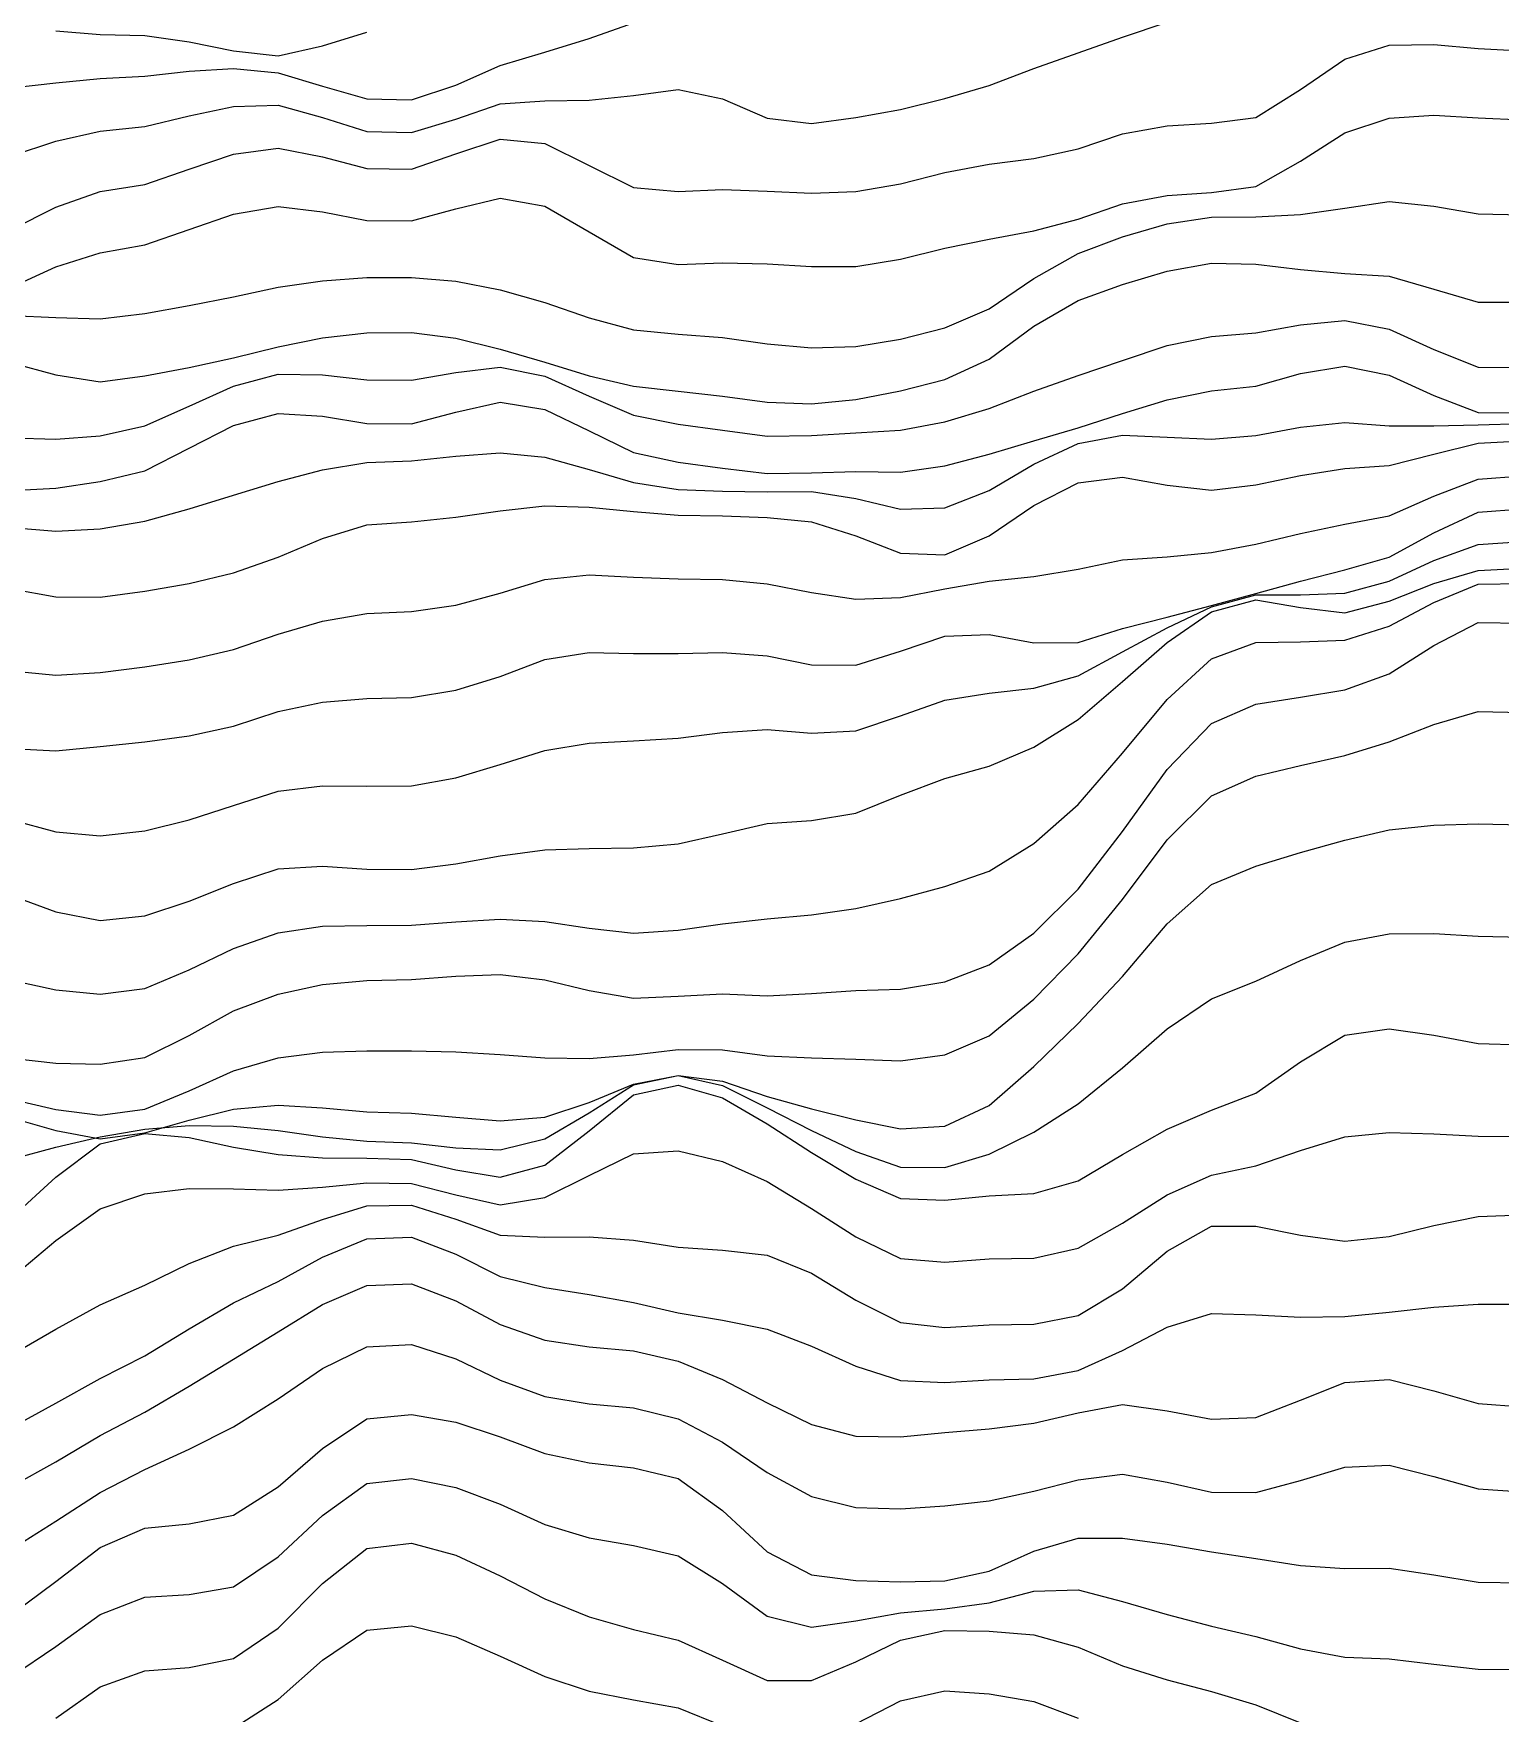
# Model space of a CAD drawing. Header units: metres. Extents: x 0 to 1200, y 54 to 769.
# Drawn here: x 467.6 to 600, y 379.5 to 531.2 of the extents above; entities that cross this region are included whole.
import ezdxf

# ---------------------------------------------------------------- set-up
doc = ezdxf.new("R2010")
doc.units = ezdxf.units.M

msp = doc.modelspace()

# ---------------------------------------------------------------- linework, layer by layer
for p, q in [((469.56482, 531.4146), (473.5782, 531.069)), ((473.5782, 531.069), (477.59155, 530.9712)), ((477.59155, 530.9712), (481.60492, 530.4086)), ((493.64502, 530.0486), (497.6584, 531.27295)), ((517.7252, 530.7165), (521.7386, 532.13184)), ((561.87225, 529.4159), (565.8856, 530.83154)), ((565.8856, 530.83154), (569.899, 532.18665)), ((481.60492, 530.4086), (485.6183, 529.5986)), ((485.6183, 529.5986), (489.63165, 529.14087)), ((489.63165, 529.14087), (493.64502, 530.0486)), ((509.6985, 528.2874), (513.71185, 529.46295)), ((513.71185, 529.46295), (517.7252, 530.7165)), ((557.8589, 528.0143), (561.87225, 529.4159)), ((585.95245, 528.8425), (589.9658, 530.10284)), ((589.9658, 530.10284), (593.9792, 530.18365)), ((593.9792, 530.18365), (597.99255, 529.8106)), ((597.99255, 529.8106), (602.0059, 529.60535)), ((477.59155, 527.31934), (481.60492, 527.76416)), ((481.60492, 527.76416), (485.6183, 527.99756)), ((485.6183, 527.99756), (489.63165, 527.62)), ((505.68512, 526.4883), (509.6985, 528.2874)), ((553.8455, 526.4777), (557.8589, 528.0143)), ((581.9391, 526.10583), (585.95245, 528.8425)), ((465.55145, 526.24725), (469.56482, 526.7061)), ((469.56482, 526.7061), (473.5782, 527.09814)), ((473.5782, 527.09814), (477.59155, 527.31934)), ((489.63165, 527.62), (493.64502, 526.40173)), ((493.64502, 526.40173), (497.6584, 525.25244)), ((501.67175, 525.1726), (505.68512, 526.4883)), ((549.83215, 525.28235), (553.8455, 526.4777)), ((497.6584, 525.25244), (501.67175, 525.1726)), ((505.68512, 523.43054), (509.6985, 524.80774)), ((509.6985, 524.80774), (513.71185, 525.07983)), ((513.71185, 525.07983), (517.7252, 525.157)), ((517.7252, 525.157), (521.7386, 525.5633)), ((521.7386, 525.5633), (525.75195, 526.09814)), ((525.75195, 526.09814), (529.7653, 525.2699)), ((529.7653, 525.2699), (533.7787, 523.5042)), ((545.8188, 524.2987), (549.83215, 525.28235)), ((577.9257, 523.5891), (581.9391, 526.10583)), ((477.59155, 522.7814), (481.60492, 523.7193)), ((481.60492, 523.7193), (485.6183, 524.57275)), ((485.6183, 524.57275), (489.63165, 524.6889)), ((489.63165, 524.6889), (493.64502, 523.5751)), ((493.64502, 523.5751), (497.6584, 522.3302)), ((501.67175, 522.21674), (505.68512, 523.43054)), ((533.7787, 523.5042), (537.79205, 523.03827)), ((537.79205, 523.03827), (541.8054, 523.5785)), ((541.8054, 523.5785), (545.8188, 524.2987)), ((573.91235, 523.0652), (577.9257, 523.5891)), ((585.95245, 522.2009), (589.9658, 523.52386)), ((589.9658, 523.52386), (593.9792, 523.78064)), ((593.9792, 523.78064), (597.99255, 523.5569)), ((597.99255, 523.5569), (602.0059, 523.36273)), ((469.56482, 521.4366), (473.5782, 522.3525)), ((473.5782, 522.3525), (477.59155, 522.7814)), ((497.6584, 522.3302), (501.67175, 522.21674)), ((561.87225, 520.7597), (565.8856, 522.09)), ((565.8856, 522.09), (569.899, 522.82776)), ((569.899, 522.82776), (573.91235, 523.0652)), ((581.9391, 519.6442), (585.95245, 522.2009)), ((465.55145, 520.1291), (469.56482, 521.4366)), ((481.60492, 518.9007), (485.6183, 520.2677)), ((485.6183, 520.2677), (489.63165, 520.80164)), ((489.63165, 520.80164), (493.64502, 520.0276)), ((501.67175, 518.9286), (505.68512, 520.2987)), ((505.68512, 520.2987), (509.6985, 521.6367)), ((509.6985, 521.6367), (513.71185, 521.2312)), ((513.71185, 521.2312), (517.7252, 519.2388)), ((557.8589, 519.8727), (561.87225, 520.7597)), ((477.59155, 517.5246), (481.60492, 518.9007)), ((493.64502, 520.0276), (497.6584, 518.9865)), ((497.6584, 518.9865), (501.67175, 518.9286)), ((517.7252, 519.2388), (521.7386, 517.2625)), ((549.83215, 518.6249), (553.8455, 519.3535)), ((553.8455, 519.3535), (557.8589, 519.8727)), ((577.9257, 517.3484), (581.9391, 519.6442)), ((473.5782, 516.88586), (477.59155, 517.5246)), ((521.7386, 517.2625), (525.75195, 516.8958)), ((541.8054, 516.9111), (545.8188, 517.6)), ((545.8188, 517.6), (549.83215, 518.6249)), ((573.91235, 516.8189), (577.9257, 517.3484)), ((469.56482, 515.4924), (473.5782, 516.88586)), ((505.68512, 515.34296), (509.6985, 516.2825)), ((509.6985, 516.2825), (513.71185, 515.58026)), ((525.75195, 516.8958), (529.7653, 517.0874)), ((529.7653, 517.0874), (533.7787, 516.9276)), ((533.7787, 516.9276), (537.79205, 516.7488)), ((537.79205, 516.7488), (541.8054, 516.9111)), ((561.87225, 514.40735), (565.8856, 515.78894)), ((565.8856, 515.78894), (569.899, 516.54016)), ((569.899, 516.54016), (573.91235, 516.8189)), ((585.95245, 515.3864), (589.9658, 515.9848)), ((589.9658, 515.9848), (593.9792, 515.5655)), ((465.55145, 513.47406), (469.56482, 515.4924)), ((481.60492, 513.4623), (485.6183, 514.8566)), ((485.6183, 514.8566), (489.63165, 515.54193)), ((489.63165, 515.54193), (493.64502, 515.0669)), ((493.64502, 515.0669), (497.6584, 514.28796)), ((497.6584, 514.28796), (501.67175, 514.24963)), ((501.67175, 514.24963), (505.68512, 515.34296)), ((513.71185, 515.58026), (517.7252, 513.265)), ((557.8589, 513.3481), (561.87225, 514.40735)), ((569.899, 513.965), (573.91235, 514.5886)), ((573.91235, 514.5886), (577.9257, 514.62195)), ((577.9257, 514.62195), (581.9391, 514.82184)), ((581.9391, 514.82184), (585.95245, 515.3864)), ((593.9792, 515.5655), (597.99255, 514.8684)), ((597.99255, 514.8684), (602.0059, 514.8058)), ((477.59155, 512.07605), (481.60492, 513.4623)), ((517.7252, 513.265), (521.7386, 510.9399)), ((549.83215, 511.7889), (553.8455, 512.60846)), ((553.8455, 512.60846), (557.8589, 513.3481)), ((561.87225, 511.30252), (565.8856, 512.8056)), ((565.8856, 512.8056), (569.899, 513.965)), ((469.56482, 510.08618), (473.5782, 511.36365)), ((473.5782, 511.36365), (477.59155, 512.07605)), ((545.8188, 510.77686), (549.83215, 511.7889)), ((557.8589, 509.04266), (561.87225, 511.30252)), ((465.55145, 508.26044), (469.56482, 510.08618)), ((521.7386, 510.9399), (525.75195, 510.2964)), ((525.75195, 510.2964), (529.7653, 510.4465)), ((529.7653, 510.4465), (533.7787, 510.36847)), ((533.7787, 510.36847), (537.79205, 510.11343)), ((537.79205, 510.11343), (541.8054, 510.1411)), ((541.8054, 510.1411), (545.8188, 510.77686)), ((565.8856, 508.4927), (569.899, 509.7072)), ((569.899, 509.7072), (573.91235, 510.42722)), ((573.91235, 510.42722), (577.9257, 510.34634)), ((577.9257, 510.34634), (581.9391, 509.86807)), ((581.9391, 509.86807), (585.95245, 509.50803)), ((485.6183, 507.39487), (489.63165, 508.26154)), ((489.63165, 508.26154), (493.64502, 508.84235)), ((493.64502, 508.84235), (497.6584, 509.12073)), ((497.6584, 509.12073), (501.67175, 509.12888)), ((501.67175, 509.12888), (505.68512, 508.7965)), ((505.68512, 508.7965), (509.6985, 508.02646)), ((509.6985, 508.02646), (513.71185, 506.8833)), ((553.8455, 506.30273), (557.8589, 509.04266)), ((561.87225, 507.06927), (565.8856, 508.4927)), ((585.95245, 509.50803), (589.9658, 509.26193)), ((589.9658, 509.26193), (593.9792, 508.0746)), ((593.9792, 508.0746), (597.99255, 506.9081)), ((477.59155, 505.8994), (481.60492, 506.60144)), ((481.60492, 506.60144), (485.6183, 507.39487)), ((513.71185, 506.8833), (517.7252, 505.49768)), ((557.8589, 504.7336), (561.87225, 507.06927)), ((597.99255, 506.9081), (602.0059, 506.8969)), ((465.55145, 505.71115), (469.56482, 505.5325)), ((469.56482, 505.5325), (473.5782, 505.3889)), ((473.5782, 505.3889), (477.59155, 505.8994)), ((517.7252, 505.49768), (521.7386, 504.41058)), ((549.83215, 504.59583), (553.8455, 506.30273)), ((581.9391, 504.86456), (585.95245, 505.24026)), ((585.95245, 505.24026), (589.9658, 504.47537)), ((489.63165, 502.879), (493.64502, 503.67886)), ((493.64502, 503.67886), (497.6584, 504.13782)), ((497.6584, 504.13782), (501.67175, 504.1595)), ((501.67175, 504.1595), (505.68512, 503.6499)), ((505.68512, 503.6499), (509.6985, 502.673)), ((521.7386, 504.41058), (525.75195, 504.01913)), ((525.75195, 504.01913), (529.7653, 503.7121)), ((529.7653, 503.7121), (533.7787, 503.139)), ((541.8054, 502.9128), (545.8188, 503.58313)), ((545.8188, 503.58313), (549.83215, 504.59583)), ((553.8455, 501.75363), (557.8589, 504.7336)), ((569.899, 502.98215), (573.91235, 503.8237)), ((573.91235, 503.8237), (577.9257, 504.13568)), ((577.9257, 504.13568), (581.9391, 504.86456)), ((589.9658, 504.47537), (593.9792, 502.63635)), ((485.6183, 501.8726), (489.63165, 502.879)), ((509.6985, 502.673), (513.71185, 501.4896)), ((533.7787, 503.139), (537.79205, 502.78006)), ((537.79205, 502.78006), (541.8054, 502.9128)), ((565.8856, 501.65134), (569.899, 502.98215)), ((593.9792, 502.63635), (597.99255, 501.05133)), ((465.55145, 501.42203), (469.56482, 500.344)), ((477.59155, 500.26144), (481.60492, 501.011)), ((481.60492, 501.011), (485.6183, 501.8726)), ((501.67175, 499.85745), (505.68512, 500.56335)), ((505.68512, 500.56335), (509.6985, 501.03757)), ((509.6985, 501.03757), (513.71185, 500.22235)), ((513.71185, 501.4896), (517.7252, 500.2606)), ((549.83215, 499.9328), (553.8455, 501.75363)), ((561.87225, 500.2912), (565.8856, 501.65134)), ((577.9257, 499.3307), (581.9391, 500.4741)), ((581.9391, 500.4741), (585.95245, 501.14285)), ((585.95245, 501.14285), (589.9658, 500.3234)), ((597.99255, 501.05133), (602.0059, 501.0074)), ((469.56482, 500.344), (473.5782, 499.7223)), ((473.5782, 499.7223), (477.59155, 500.26144)), ((481.60492, 497.5216), (485.6183, 499.3389)), ((485.6183, 499.3389), (489.63165, 500.39847)), ((489.63165, 500.39847), (493.64502, 500.34595)), ((493.64502, 500.34595), (497.6584, 499.88266)), ((497.6584, 499.88266), (501.67175, 499.85745)), ((513.71185, 500.22235), (517.7252, 498.43134)), ((517.7252, 500.2606), (521.7386, 499.3343)), ((521.7386, 499.3343), (525.75195, 498.86728)), ((545.8188, 498.89508), (549.83215, 499.9328)), ((557.8589, 498.88126), (561.87225, 500.2912)), ((573.91235, 498.8922), (577.9257, 499.3307)), ((589.9658, 500.3234), (593.9792, 498.4956)), ((477.59155, 495.73514), (481.60492, 497.5216)), ((505.68512, 496.98065), (509.6985, 497.88303)), ((509.6985, 497.88303), (513.71185, 497.20715)), ((517.7252, 498.43134), (521.7386, 496.70248)), ((525.75195, 498.86728), (529.7653, 498.42783)), ((529.7653, 498.42783), (533.7787, 497.86758)), ((533.7787, 497.86758), (537.79205, 497.73477)), ((537.79205, 497.73477), (541.8054, 498.11212)), ((541.8054, 498.11212), (545.8188, 498.89508)), ((553.8455, 497.30243), (557.8589, 498.88126)), ((565.8856, 496.86545), (569.899, 498.10477)), ((569.899, 498.10477), (573.91235, 498.8922)), ((593.9792, 498.4956), (597.99255, 496.95956)), ((485.6183, 495.7754), (489.63165, 496.8509)), ((489.63165, 496.8509), (493.64502, 496.61453)), ((493.64502, 496.61453), (497.6584, 495.95215)), ((497.6584, 495.95215), (501.67175, 495.92627)), ((501.67175, 495.92627), (505.68512, 496.98065)), ((513.71185, 497.20715), (517.7252, 495.28708)), ((521.7386, 496.70248), (525.75195, 495.88867)), ((525.75195, 495.88867), (529.7653, 495.36774)), ((545.8188, 495.36688), (549.83215, 496.09576)), ((549.83215, 496.09576), (553.8455, 497.30243)), ((561.87225, 495.56677), (565.8856, 496.86545)), ((581.9391, 495.61926), (585.95245, 496.0394)), ((585.95245, 496.0394), (589.9658, 495.75632)), ((597.99255, 496.95956), (602.0059, 496.9183)), ((597.99255, 495.83035), (602.0059, 495.96973)), ((465.55145, 494.67477), (469.56482, 494.5421)), ((469.56482, 494.5421), (473.5782, 494.85046)), ((473.5782, 494.85046), (477.59155, 495.73514)), ((481.60492, 493.72583), (485.6183, 495.7754)), ((517.7252, 495.28708), (521.7386, 493.3493)), ((529.7653, 495.36774), (533.7787, 494.82535)), ((533.7787, 494.82535), (537.79205, 494.87912)), ((537.79205, 494.87912), (541.8054, 495.12082)), ((541.8054, 495.12082), (545.8188, 495.36688)), ((553.8455, 493.1807), (557.8589, 494.39688)), ((557.8589, 494.39688), (561.87225, 495.56677)), ((561.87225, 494.14917), (565.8856, 494.9126)), ((565.8856, 494.9126), (569.899, 494.7133)), ((569.899, 494.7133), (573.91235, 494.52863)), ((573.91235, 494.52863), (577.9257, 494.8685)), ((577.9257, 494.8685), (581.9391, 495.61926)), ((589.9658, 495.75632), (593.9792, 495.7312)), ((593.9792, 495.7312), (597.99255, 495.83035)), ((597.99255, 494.1735), (602.0059, 494.3952)), ((477.59155, 491.69003), (481.60492, 493.72583)), ((501.67175, 492.5987), (505.68512, 493.00067)), ((505.68512, 493.00067), (509.6985, 493.30072)), ((509.6985, 493.30072), (513.71185, 492.92456)), ((513.71185, 492.92456), (517.7252, 491.8085)), ((521.7386, 493.3493), (525.75195, 492.45068)), ((549.83215, 492.13495), (553.8455, 493.1807)), ((557.8589, 492.28122), (561.87225, 494.14917)), ((589.9658, 492.15738), (593.9792, 493.1973)), ((593.9792, 493.1973), (597.99255, 494.1735)), ((473.5782, 490.72455), (477.59155, 491.69003)), ((489.63165, 490.71664), (493.64502, 491.77844)), ((493.64502, 491.77844), (497.6584, 492.44055)), ((497.6584, 492.44055), (501.67175, 492.5987)), ((517.7252, 491.8085), (521.7386, 490.6145)), ((525.75195, 492.45068), (529.7653, 491.93738)), ((529.7653, 491.93738), (533.7787, 491.4283)), ((533.7787, 491.4283), (537.79205, 491.51617)), ((537.79205, 491.51617), (541.8054, 491.6165)), ((541.8054, 491.6165), (545.8188, 491.56647)), ((545.8188, 491.56647), (549.83215, 492.13495)), ((553.8455, 489.89542), (557.8589, 492.28122)), ((581.9391, 491.2566), (585.95245, 491.88187)), ((585.95245, 491.88187), (589.9658, 492.15738)), ((465.55145, 489.901), (469.56482, 490.10703)), ((469.56482, 490.10703), (473.5782, 490.72455)), ((485.6183, 489.47766), (489.63165, 490.71664)), ((521.7386, 490.6145), (525.75195, 489.992)), ((525.75195, 489.992), (529.7653, 489.84424)), ((529.7653, 489.84424), (533.7787, 489.7727)), ((549.83215, 488.33224), (553.8455, 489.89542)), ((557.8589, 488.5384), (561.87225, 490.59097)), ((561.87225, 490.59097), (565.8856, 491.1244)), ((565.8856, 491.1244), (569.899, 490.38913)), ((569.899, 490.38913), (573.91235, 489.9301)), ((573.91235, 489.9301), (577.9257, 490.42093)), ((577.9257, 490.42093), (581.9391, 491.2566)), ((593.9792, 489.4084), (597.99255, 490.94434)), ((597.99255, 490.94434), (602.0059, 491.22827)), ((481.60492, 488.2394), (485.6183, 489.47766)), ((509.6985, 488.08228), (513.71185, 488.52908)), ((513.71185, 488.52908), (517.7252, 488.4114)), ((517.7252, 488.4114), (521.7386, 487.9996)), ((533.7787, 489.7727), (537.79205, 489.8054)), ((537.79205, 489.8054), (541.8054, 489.1992)), ((541.8054, 489.1992), (545.8188, 488.2182)), ((545.8188, 488.2182), (549.83215, 488.33224)), ((553.8455, 485.8155), (557.8589, 488.5384)), ((589.9658, 487.63266), (593.9792, 489.4084)), ((473.5782, 486.45065), (477.59155, 487.1446)), ((477.59155, 487.1446), (481.60492, 488.2394)), ((493.64502, 485.55994), (497.6584, 486.81757)), ((497.6584, 486.81757), (501.67175, 487.08655)), ((501.67175, 487.08655), (505.68512, 487.49158)), ((505.68512, 487.49158), (509.6985, 488.08228)), ((521.7386, 487.9996), (525.75195, 487.68475)), ((525.75195, 487.68475), (529.7653, 487.62772)), ((529.7653, 487.62772), (533.7787, 487.4704)), ((533.7787, 487.4704), (537.79205, 487.0775)), ((537.79205, 487.0775), (541.8054, 485.8219)), ((581.9391, 486.0127), (585.95245, 486.8548)), ((585.95245, 486.8548), (589.9658, 487.63266)), ((593.9792, 486.08884), (597.99255, 487.9423)), ((597.99255, 487.9423), (602.0059, 488.25992)), ((465.55145, 486.56406), (469.56482, 486.23297)), ((469.56482, 486.23297), (473.5782, 486.45065)), ((489.63165, 483.87827), (493.64502, 485.55994)), ((541.8054, 485.8219), (545.8188, 484.24637)), ((549.83215, 484.10254), (553.8455, 485.8155)), ((577.9257, 485.0664), (581.9391, 486.0127)), ((589.9658, 483.87695), (593.9792, 486.08884)), ((597.99255, 485.0401), (602.0059, 485.3098)), ((485.6183, 482.47702), (489.63165, 483.87827)), ((545.8188, 484.24637), (549.83215, 484.10254)), ((565.8856, 483.66074), (569.899, 483.9151)), ((569.899, 483.9151), (573.91235, 484.29602)), ((573.91235, 484.29602), (577.9257, 485.0664)), ((585.95245, 482.75797), (589.9658, 483.87695)), ((593.9792, 483.5863), (597.99255, 485.0401)), ((481.60492, 481.52313), (485.6183, 482.47702)), ((513.71185, 481.8683), (517.7252, 482.28217)), ((517.7252, 482.28217), (521.7386, 482.0921)), ((557.8589, 482.14645), (561.87225, 482.79507)), ((561.87225, 482.79507), (565.8856, 483.66074)), ((581.9391, 481.72488), (585.95245, 482.75797)), ((589.9658, 481.73398), (593.9792, 483.5863)), ((593.9792, 481.5071), (597.99255, 482.67474)), ((597.99255, 482.67474), (602.0059, 482.88205)), ((465.55145, 481.0326), (469.56482, 480.31384)), ((473.5782, 480.2676), (477.59155, 480.813)), ((477.59155, 480.813), (481.60492, 481.52313)), ((509.6985, 480.64285), (513.71185, 481.8683)), ((521.7386, 482.0921), (525.75195, 481.92758)), ((525.75195, 481.92758), (529.7653, 481.87473)), ((529.7653, 481.87473), (533.7787, 481.49194)), ((533.7787, 481.49194), (537.79205, 480.6978)), ((545.8188, 480.245), (549.83215, 481.03995)), ((549.83215, 481.03995), (553.8455, 481.73022)), ((553.8455, 481.73022), (557.8589, 482.14645)), ((577.9257, 480.62054), (581.9391, 481.72488)), ((585.95245, 480.63968), (589.9658, 481.73398)), ((589.9658, 479.9189), (593.9792, 481.5071)), ((593.9792, 479.7896), (597.99255, 481.4474)), ((597.99255, 481.4474), (602.0059, 481.49625)), ((469.56482, 480.31384), (473.5782, 480.2676)), ((501.67175, 478.96838), (505.68512, 479.5656)), ((505.68512, 479.5656), (509.6985, 480.64285)), ((537.79205, 480.6978), (541.8054, 480.10355)), ((541.8054, 480.10355), (545.8188, 480.245)), ((569.899, 478.47073), (573.91235, 479.52927)), ((569.899, 477.50854), (573.91235, 479.412)), ((573.91235, 479.52927), (577.9257, 480.62054)), ((573.91235, 479.412), (577.9257, 480.474)), ((573.91235, 478.94977), (577.9257, 480.04443)), ((577.9257, 480.474), (581.9391, 480.4977)), ((577.9257, 480.04443), (581.9391, 479.3344)), ((581.9391, 480.4977), (585.95245, 480.63968)), ((581.9391, 479.3344), (585.95245, 478.85547)), ((585.95245, 478.85547), (589.9658, 479.9189)), ((589.9658, 477.66687), (593.9792, 479.7896)), ((489.63165, 476.93347), (493.64502, 478.10828)), ((493.64502, 478.10828), (497.6584, 478.79663)), ((497.6584, 478.79663), (501.67175, 478.96838)), ((565.8856, 477.44452), (569.899, 478.47073)), ((569.899, 476.17166), (573.91235, 478.94977)), ((593.9792, 475.91312), (597.99255, 477.991)), ((597.99255, 477.991), (602.0059, 477.92004)), ((485.6183, 475.54565), (489.63165, 476.93347)), ((545.8188, 475.3876), (549.83215, 476.75912)), ((549.83215, 476.75912), (553.8455, 476.91806)), ((553.8455, 476.91806), (557.8589, 476.1654)), ((557.8589, 476.1654), (561.87225, 476.19666)), ((561.87225, 476.19666), (565.8856, 477.44452)), ((565.8856, 475.33957), (569.899, 477.50854)), ((565.8856, 472.6747), (569.899, 476.17166)), ((573.91235, 474.6957), (577.9257, 476.1819)), ((577.9257, 476.1819), (581.9391, 476.2361)), ((581.9391, 476.2361), (585.95245, 476.38214)), ((585.95245, 476.38214), (589.9658, 477.66687)), ((481.60492, 474.61337), (485.6183, 475.54565)), ((513.71185, 474.65134), (517.7252, 475.2708)), ((517.7252, 475.2708), (521.7386, 475.18713)), ((521.7386, 475.18713), (525.75195, 475.1769)), ((525.75195, 475.1769), (529.7653, 475.27676)), ((529.7653, 475.27676), (533.7787, 474.97464)), ((533.7787, 474.97464), (537.79205, 474.17914)), ((541.8054, 474.14832), (545.8188, 475.3876)), ((561.87225, 473.18622), (565.8856, 475.33957)), ((569.899, 471.04904), (573.91235, 474.6957)), ((589.9658, 473.34262), (593.9792, 475.91312)), ((465.55145, 473.63104), (469.56482, 473.2371)), ((469.56482, 473.2371), (473.5782, 473.4831)), ((473.5782, 473.4831), (477.59155, 473.98718)), ((477.59155, 473.98718), (481.60492, 474.61337)), ((509.6985, 473.1188), (513.71185, 474.65134)), ((537.79205, 474.17914), (541.8054, 474.14832)), ((557.8589, 472.04916), (561.87225, 473.18622)), ((585.95245, 471.89972), (589.9658, 473.34262)), ((501.67175, 471.23227), (505.68512, 471.87872)), ((505.68512, 471.87872), (509.6985, 473.1188)), ((553.8455, 471.60654), (557.8589, 472.04916)), ((561.87225, 469.24155), (565.8856, 472.6747)), ((581.9391, 471.26028), (585.95245, 471.89972)), ((489.63165, 469.9613), (493.64502, 470.79486)), ((493.64502, 470.79486), (497.6584, 471.12717)), ((497.6584, 471.12717), (501.67175, 471.23227)), ((545.8188, 469.57324), (549.83215, 470.96997)), ((549.83215, 470.96997), (553.8455, 471.60654)), ((565.8856, 466.2031), (569.899, 471.04904)), ((573.91235, 468.87976), (577.9257, 470.60794)), ((577.9257, 470.60794), (581.9391, 471.26028)), ((481.60492, 467.76917), (485.6183, 468.64084)), ((485.6183, 468.64084), (489.63165, 469.9613)), ((541.8054, 468.2232), (545.8188, 469.57324)), ((557.8589, 466.73016), (561.87225, 469.24155)), ((569.899, 464.72852), (573.91235, 468.87976)), ((589.9658, 467.2055), (593.9792, 468.7916)), ((593.9792, 468.7916), (597.99255, 469.94577)), ((597.99255, 469.94577), (602.0059, 469.8527)), ((473.5782, 466.78464), (477.59155, 467.22937)), ((477.59155, 467.22937), (481.60492, 467.76917)), ((513.71185, 466.44965), (517.7252, 467.094)), ((517.7252, 467.094), (521.7386, 467.29956)), ((521.7386, 467.29956), (525.75195, 467.5352)), ((525.75195, 467.5352), (529.7653, 468.05258)), ((529.7653, 468.05258), (533.7787, 468.33636)), ((533.7787, 468.33636), (537.79205, 468.00467)), ((537.79205, 468.00467), (541.8054, 468.2232)), ((585.95245, 465.9726), (589.9658, 467.2055)), ((465.55145, 466.63016), (469.56482, 466.4064)), ((469.56482, 466.4064), (473.5782, 466.78464)), ((509.6985, 465.16544), (513.71185, 466.44965)), ((553.8455, 465.02106), (557.8589, 466.73016)), ((561.87225, 461.57227), (565.8856, 466.2031)), ((581.9391, 465.06992), (585.95245, 465.9726)), ((505.68512, 463.95343), (509.6985, 465.16544)), ((549.83215, 463.90555), (553.8455, 465.02106)), ((565.8856, 459.11752), (569.899, 464.72852)), ((573.91235, 462.34726), (577.9257, 464.10367)), ((577.9257, 464.10367), (581.9391, 465.06992)), ((485.6183, 461.45886), (489.63165, 462.7617)), ((489.63165, 462.7617), (493.64502, 463.23618)), ((493.64502, 463.23618), (497.6584, 463.20157)), ((497.6584, 463.20157), (501.67175, 463.2435)), ((501.67175, 463.2435), (505.68512, 463.95343)), ((545.8188, 462.41464), (549.83215, 463.90555)), ((481.60492, 460.1708), (485.6183, 461.45886)), ((541.8054, 460.78772), (545.8188, 462.41464)), ((557.8589, 458.04535), (561.87225, 461.57227)), ((569.899, 458.3593), (573.91235, 462.34726)), ((465.55145, 460.18118), (469.56482, 459.10483)), ((477.59155, 459.17953), (481.60492, 460.1708)), ((529.7653, 458.91968), (533.7787, 459.83813)), ((533.7787, 459.83813), (537.79205, 460.1204)), ((537.79205, 460.1204), (541.8054, 460.78772)), ((589.9658, 459.26416), (593.9792, 459.70316)), ((593.9792, 459.70316), (597.99255, 459.79974)), ((597.99255, 459.79974), (602.0059, 459.71375)), ((469.56482, 459.10483), (473.5782, 458.74374)), ((473.5782, 458.74374), (477.59155, 459.17953)), ((521.7386, 457.66168), (525.75195, 457.9973)), ((525.75195, 457.9973), (529.7653, 458.91968)), ((553.8455, 455.54602), (557.8589, 458.04535)), ((561.87225, 453.9267), (565.8856, 459.11752)), ((565.8856, 452.9946), (569.899, 458.3593)), ((581.9391, 457.21994), (585.95245, 458.33105)), ((585.95245, 458.33105), (589.9658, 459.26416)), ((505.68512, 456.20212), (509.6985, 456.92184)), ((509.6985, 456.92184), (513.71185, 457.46008)), ((513.71185, 457.46008), (517.7252, 457.5963)), ((517.7252, 457.5963), (521.7386, 457.66168)), ((577.9257, 456.00455), (581.9391, 457.21994)), ((485.6183, 454.43887), (489.63165, 455.75256)), ((489.63165, 455.75256), (493.64502, 455.9993)), ((493.64502, 455.9993), (497.6584, 455.7237)), ((497.6584, 455.7237), (501.67175, 455.69897)), ((501.67175, 455.69897), (505.68512, 456.20212)), ((549.83215, 454.15408), (553.8455, 455.54602)), ((573.91235, 454.34442), (577.9257, 456.00455)), ((481.60492, 452.8401), (485.6183, 454.43887)), ((545.8188, 453.07782), (549.83215, 454.15408)), ((557.8589, 449.95667), (561.87225, 453.9267)), ((569.899, 450.77264), (573.91235, 454.34442)), ((465.55145, 453.34216), (469.56482, 451.8675)), ((477.59155, 451.5232), (481.60492, 452.8401)), ((537.79205, 451.6059), (541.8054, 452.15906)), ((541.8054, 452.15906), (545.8188, 453.07782)), ((561.87225, 448.07245), (565.8856, 452.9946)), ((469.56482, 451.8675), (473.5782, 451.08972)), ((473.5782, 451.08972), (477.59155, 451.5232)), ((489.63165, 449.98257), (493.64502, 450.56522)), ((493.64502, 450.56522), (497.6584, 450.63403)), ((497.6584, 450.63403), (501.67175, 450.65936)), ((501.67175, 450.65936), (505.68512, 450.96622)), ((505.68512, 450.96622), (509.6985, 451.2132)), ((509.6985, 451.2132), (513.71185, 451.01093)), ((513.71185, 451.01093), (517.7252, 450.3869)), ((525.75195, 450.20123), (529.7653, 450.7921)), ((529.7653, 450.7921), (533.7787, 451.2307)), ((533.7787, 451.2307), (537.79205, 451.6059)), ((565.8856, 446.02017), (569.899, 450.77264)), ((485.6183, 448.55353), (489.63165, 449.98257)), ((517.7252, 450.3869), (521.7386, 449.94522)), ((521.7386, 449.94522), (525.75195, 450.20123)), ((553.8455, 447.08066), (557.8589, 449.95667)), ((581.9391, 447.46692), (585.95245, 449.11783)), ((585.95245, 449.11783), (589.9658, 449.89035)), ((589.9658, 449.89035), (593.9792, 449.9088)), ((593.9792, 449.9088), (597.99255, 449.65854)), ((597.99255, 449.65854), (602.0059, 449.58377)), ((481.60492, 446.6222), (485.6183, 448.55353)), ((557.8589, 443.98178), (561.87225, 448.07245)), ((577.9257, 445.59747), (581.9391, 447.46692)), ((477.59155, 444.95422), (481.60492, 446.6222)), ((501.67175, 445.77075), (505.68512, 446.06937)), ((505.68512, 446.06937), (509.6985, 446.208)), ((509.6985, 446.208), (513.71185, 445.7224)), ((549.83215, 445.55176), (553.8455, 447.08066)), ((561.87225, 441.77948), (565.8856, 446.02017)), ((465.55145, 445.68933), (469.56482, 444.81934)), ((469.56482, 444.81934), (473.5782, 444.43454)), ((473.5782, 444.43454), (477.59155, 444.95422)), ((485.6183, 442.92603), (489.63165, 444.45026)), ((489.63165, 444.45026), (493.64502, 445.32016)), ((493.64502, 445.32016), (497.6584, 445.6859)), ((497.6584, 445.6859), (501.67175, 445.77075)), ((513.71185, 445.7224), (517.7252, 444.75922)), ((517.7252, 444.75922), (521.7386, 444.0716)), ((525.75195, 444.2707), (529.7653, 444.45557)), ((529.7653, 444.45557), (533.7787, 444.28275)), ((533.7787, 444.28275), (537.79205, 444.51242)), ((537.79205, 444.51242), (541.8054, 444.75522)), ((541.8054, 444.75522), (545.8188, 444.89847)), ((545.8188, 444.89847), (549.83215, 445.55176)), ((573.91235, 444.0175), (577.9257, 445.59747)), ((481.60492, 440.7035), (485.6183, 442.92603)), ((521.7386, 444.0716), (525.75195, 444.2707)), ((553.8455, 440.68674), (557.8589, 443.98178)), ((569.899, 441.31998), (573.91235, 444.0175)), ((557.8589, 437.89627), (561.87225, 441.77948)), ((565.8856, 437.77808), (569.899, 441.31998)), ((585.95245, 440.74063), (589.9658, 441.29346)), ((589.9658, 441.29346), (593.9792, 440.728)), ((477.59155, 438.72), (481.60492, 440.7035)), ((549.83215, 438.9607), (553.8455, 440.68674)), ((581.9391, 438.31464), (585.95245, 440.74063)), ((593.9792, 440.728), (597.99255, 439.99646)), ((597.99255, 439.99646), (602.0059, 439.87454)), ((465.55145, 438.66537), (469.56482, 438.2061)), ((473.5782, 438.1131), (477.59155, 438.72)), ((485.6183, 437.51733), (489.63165, 438.68658)), ((489.63165, 438.68658), (493.64502, 439.20572)), ((493.64502, 439.20572), (497.6584, 439.32996)), ((497.6584, 439.32996), (501.67175, 439.32526)), ((501.67175, 439.32526), (505.68512, 439.22372)), ((505.68512, 439.22372), (509.6985, 438.98685)), ((509.6985, 438.98685), (513.71185, 438.69275)), ((513.71185, 438.69275), (517.7252, 438.63696)), ((517.7252, 438.63696), (521.7386, 438.9551)), ((521.7386, 438.9551), (525.75195, 439.4361)), ((525.75195, 439.4361), (529.7653, 439.40732)), ((529.7653, 439.40732), (533.7787, 438.8637)), ((533.7787, 438.8637), (537.79205, 438.69504)), ((537.79205, 438.69504), (541.8054, 438.5764)), ((541.8054, 438.5764), (545.8188, 438.43118)), ((545.8188, 438.43118), (549.83215, 438.9607)), ((577.9257, 435.4931), (581.9391, 438.31464)), ((469.56482, 438.2061), (473.5782, 438.1131)), ((481.60492, 435.7234), (485.6183, 437.51733)), ((521.7386, 436.24335), (525.75195, 437.10614)), ((521.7386, 436.3067), (525.75195, 437.0829)), ((525.75195, 437.10614), (529.7653, 436.2027)), ((525.75195, 437.0829), (529.7653, 436.57584)), ((553.8455, 434.3791), (557.8589, 437.89627)), ((561.87225, 434.5314), (565.8856, 437.77808)), ((477.59155, 434.06436), (481.60492, 435.7234)), ((517.7252, 434.66052), (521.7386, 436.3067)), ((517.7252, 433.7301), (521.7386, 436.24335)), ((517.7252, 432.0995), (521.7386, 435.3449)), ((521.7386, 435.3449), (525.75195, 436.236)), ((525.75195, 436.236), (529.7653, 435.0716)), ((529.7653, 436.57584), (533.7787, 435.20837)), ((529.7653, 436.2027), (533.7787, 434.17715)), ((573.91235, 433.9624), (577.9257, 435.4931)), ((465.55145, 434.9656), (469.56482, 434.03064)), ((469.56482, 434.03064), (473.5782, 433.51923)), ((473.5782, 433.51923), (477.59155, 434.06436)), ((481.60492, 433.06073), (485.6183, 434.05103)), ((485.6183, 434.05103), (489.63165, 434.4207)), ((489.63165, 434.4207), (493.64502, 434.18683)), ((493.64502, 434.18683), (497.6584, 433.8211)), ((497.6584, 433.8211), (501.67175, 433.69778)), ((513.71185, 433.3429), (517.7252, 434.66052)), ((513.71185, 431.36578), (517.7252, 433.7301)), ((529.7653, 435.0716), (533.7787, 432.7287)), ((533.7787, 435.20837), (537.79205, 434.0972)), ((533.7787, 434.17715), (537.79205, 432.12732)), ((537.79205, 434.0972), (541.8054, 433.10764)), ((549.83215, 432.52847), (553.8455, 434.3791)), ((557.8589, 431.9905), (561.87225, 434.5314)), ((569.899, 432.24585), (573.91235, 433.9624)), ((465.55145, 433.26898), (469.56482, 432.1444)), ((473.5782, 431.5503), (477.59155, 432.24017)), ((477.59155, 431.92825), (481.60492, 433.06073)), ((477.59155, 432.24017), (481.60492, 432.5812)), ((481.60492, 432.5812), (485.6183, 432.50845)), ((485.6183, 432.50845), (489.63165, 432.11597)), ((501.67175, 433.69778), (505.68512, 433.33173)), ((505.68512, 433.33173), (509.6985, 433.01654)), ((509.6985, 433.01654), (513.71185, 433.3429)), ((533.7787, 432.7287), (537.79205, 430.1324)), ((541.8054, 433.10764), (545.8188, 432.28845)), ((545.8188, 432.28845), (549.83215, 432.52847)), ((565.8856, 429.9628), (569.899, 432.24585)), ((469.56482, 432.1444), (473.5782, 431.39227)), ((469.56482, 430.62836), (473.5782, 431.5503)), ((469.56482, 427.91876), (473.5782, 430.92096)), ((473.5782, 431.39227), (477.59155, 431.92825)), ((473.5782, 430.92096), (477.59155, 431.84927)), ((477.59155, 431.84927), (481.60492, 431.49084)), ((481.60492, 431.49084), (485.6183, 430.6119)), ((489.63165, 432.11597), (493.64502, 431.5601)), ((493.64502, 431.5601), (497.6584, 431.1543)), ((497.6584, 431.1543), (501.67175, 431.0214)), ((501.67175, 431.0214), (505.68512, 430.56824)), ((509.6985, 430.38544), (513.71185, 431.36578)), ((513.71185, 429.0111), (517.7252, 432.0995)), ((537.79205, 432.12732), (541.8054, 430.2432)), ((553.8455, 429.99997), (557.8589, 431.9905)), ((581.9391, 430.32916), (585.95245, 431.56006)), ((585.95245, 431.56006), (589.9658, 431.94327)), ((589.9658, 431.94327), (593.9792, 431.84058)), ((593.9792, 431.84058), (597.99255, 431.61084)), ((597.99255, 431.61084), (602.0059, 431.59796)), ((465.55145, 429.55685), (469.56482, 430.62836)), ((485.6183, 430.6119), (489.63165, 429.95627)), ((489.63165, 429.95627), (493.64502, 429.6581)), ((493.64502, 429.6581), (497.6584, 429.62476)), ((497.6584, 429.62476), (501.67175, 429.5147)), ((501.67175, 429.5147), (505.68512, 428.5856)), ((505.68512, 430.56824), (509.6985, 430.38544)), ((517.7252, 428.08087), (521.7386, 430.03137)), ((521.7386, 430.03137), (525.75195, 430.2898)), ((525.75195, 430.2898), (529.7653, 429.32025)), ((529.7653, 429.32025), (533.7787, 427.51102)), ((537.79205, 430.1324), (541.8054, 427.73035)), ((541.8054, 430.2432), (545.8188, 428.81744)), ((549.83215, 428.80127), (553.8455, 429.99997)), ((561.87225, 427.57587), (565.8856, 429.9628)), ((577.9257, 428.93634), (581.9391, 430.32916)), ((465.55145, 424.24393), (469.56482, 427.91876)), ((505.68512, 428.5856), (509.6985, 427.92188)), ((509.6985, 427.92188), (513.71185, 429.0111)), ((513.71185, 426.0739), (517.7252, 428.08087)), ((541.8054, 427.73035), (545.8188, 426.00418)), ((545.8188, 428.81744), (549.83215, 428.80127)), ((569.899, 426.32056), (573.91235, 428.08972)), ((573.91235, 428.08972), (577.9257, 428.93634)), ((473.5782, 425.06833), (477.59155, 426.3983)), ((477.59155, 426.3983), (481.60492, 426.88983)), ((481.60492, 426.88983), (485.6183, 426.86008)), ((485.6183, 426.86008), (489.63165, 426.7378)), ((489.63165, 426.7378), (493.64502, 427.00836)), ((493.64502, 427.00836), (497.6584, 427.40247)), ((497.6584, 427.40247), (501.67175, 427.3597)), ((501.67175, 427.3597), (505.68512, 426.31906)), ((505.68512, 426.31906), (509.6985, 425.40588)), ((533.7787, 427.51102), (537.79205, 425.09036)), ((549.83215, 425.84293), (553.8455, 426.24036)), ((553.8455, 426.24036), (557.8589, 426.43002)), ((557.8589, 426.43002), (561.87225, 427.57587)), ((565.8856, 423.7698), (569.899, 426.32056)), ((469.56482, 422.20218), (473.5782, 425.06833)), ((493.64502, 424.0837), (497.6584, 425.3153)), ((497.6584, 425.3153), (501.67175, 425.40085)), ((501.67175, 425.40085), (505.68512, 424.1211)), ((509.6985, 425.40588), (513.71185, 426.0739)), ((537.79205, 425.09036), (541.8054, 422.52307)), ((545.8188, 426.00418), (549.83215, 425.84293)), ((489.63165, 422.66794), (493.64502, 424.0837)), ((505.68512, 424.1211), (509.6985, 422.68124)), ((561.87225, 421.49713), (565.8856, 423.7698)), ((569.899, 421.23697), (573.91235, 423.49026)), ((573.91235, 423.49026), (577.9257, 423.48615)), ((577.9257, 423.48615), (581.9391, 422.68494)), ((589.9658, 422.56714), (593.9792, 423.54932)), ((593.9792, 423.54932), (597.99255, 424.35535)), ((597.99255, 424.35535), (602.0059, 424.52438)), ((465.55145, 418.8291), (469.56482, 422.20218)), ((481.60492, 420.13004), (485.6183, 421.6925)), ((485.6183, 421.6925), (489.63165, 422.66794)), ((493.64502, 420.70502), (497.6584, 422.3601)), ((497.6584, 422.3601), (501.67175, 422.48953)), ((501.67175, 422.48953), (505.68512, 420.9564)), ((509.6985, 422.68124), (513.71185, 422.4999)), ((513.71185, 422.4999), (517.7252, 422.5291)), ((517.7252, 422.5291), (521.7386, 422.2423)), ((521.7386, 422.2423), (525.75195, 421.60077)), ((525.75195, 421.60077), (529.7653, 421.32532)), ((541.8054, 422.52307), (545.8188, 420.57928)), ((581.9391, 422.68494), (585.95245, 422.14783)), ((585.95245, 422.14783), (589.9658, 422.56714)), ((477.59155, 418.18155), (481.60492, 420.13004)), ((489.63165, 418.5114), (493.64502, 420.70502)), ((505.68512, 420.9564), (509.6985, 418.95395)), ((529.7653, 421.32532), (533.7787, 420.88736)), ((533.7787, 420.88736), (537.79205, 419.2473)), ((545.8188, 420.57928), (549.83215, 420.2543)), ((549.83215, 420.2543), (553.8455, 420.55283)), ((553.8455, 420.55283), (557.8589, 420.59283)), ((557.8589, 420.59283), (561.87225, 421.49713)), ((565.8856, 417.82733), (569.899, 421.23697)), ((509.6985, 418.95395), (513.71185, 417.95096)), ((537.79205, 419.2473), (541.8054, 416.80716)), ((473.5782, 416.39194), (477.59155, 418.18155)), ((485.6183, 416.56006), (489.63165, 418.5114)), ((493.64502, 416.42728), (497.6584, 418.14813)), ((497.6584, 418.14813), (501.67175, 418.2854)), ((501.67175, 418.2854), (505.68512, 416.7651)), ((513.71185, 417.95096), (517.7252, 417.31097)), ((517.7252, 417.31097), (521.7386, 416.60266)), ((561.87225, 415.41705), (565.8856, 417.82733)), ((469.56482, 414.19638), (473.5782, 416.39194)), ((481.60492, 414.22598), (485.6183, 416.56006)), ((489.63165, 413.94742), (493.64502, 416.42728)), ((505.68512, 416.7651), (509.6985, 414.61957)), ((521.7386, 416.60266), (525.75195, 415.6821)), ((525.75195, 415.6821), (529.7653, 414.9925)), ((541.8054, 416.80716), (545.8188, 414.79413)), ((569.899, 414.38815), (573.91235, 415.60303)), ((573.91235, 415.60303), (577.9257, 415.4968)), ((585.95245, 415.3261), (589.9658, 415.7314)), ((589.9658, 415.7314), (593.9792, 416.17667)), ((593.9792, 416.17667), (597.99255, 416.45294)), ((597.99255, 416.45294), (602.0059, 416.44464)), ((465.55145, 411.8636), (469.56482, 414.19638)), ((477.59155, 411.77847), (481.60492, 414.22598)), ((509.6985, 414.61957), (513.71185, 413.19785)), ((529.7653, 414.9925), (533.7787, 414.19852)), ((533.7787, 414.19852), (537.79205, 412.66235)), ((545.8188, 414.79413), (549.83215, 414.34247)), ((549.83215, 414.34247), (553.8455, 414.5972)), ((553.8455, 414.5972), (557.8589, 414.63257)), ((557.8589, 414.63257), (561.87225, 415.41705)), ((565.8856, 412.28058), (569.899, 414.38815)), ((577.9257, 415.4968), (581.9391, 415.28488)), ((581.9391, 415.28488), (585.95245, 415.3261)), ((485.6183, 411.49326), (489.63165, 413.94742)), ((493.64502, 410.63837), (497.6584, 412.6011)), ((497.6584, 412.6011), (501.67175, 412.81046)), ((501.67175, 412.81046), (505.68512, 411.50964)), ((513.71185, 413.19785), (517.7252, 412.59833)), ((517.7252, 412.59833), (521.7386, 412.2315)), ((537.79205, 412.66235), (541.8054, 410.83997)), ((473.5782, 409.72992), (477.59155, 411.77847)), ((481.60492, 409.05664), (485.6183, 411.49326)), ((505.68512, 411.50964), (509.6985, 409.58545)), ((521.7386, 412.2315), (525.75195, 411.31696)), ((525.75195, 411.31696), (529.7653, 409.659)), ((561.87225, 410.4705), (565.8856, 412.28058)), ((469.56482, 407.5036), (473.5782, 409.72992)), ((489.63165, 407.89163), (493.64502, 410.63837)), ((509.6985, 409.58545), (513.71185, 408.11987)), ((529.7653, 409.659), (533.7787, 407.54572)), ((541.8054, 410.83997), (545.8188, 409.55585)), ((545.8188, 409.55585), (549.83215, 409.37546)), ((549.83215, 409.37546), (553.8455, 409.61206)), ((553.8455, 409.61206), (557.8589, 409.72598)), ((557.8589, 409.72598), (561.87225, 410.4705)), ((585.95245, 409.38165), (589.9658, 409.65332)), ((589.9658, 409.65332), (593.9792, 408.62714)), ((477.59155, 406.7093), (481.60492, 409.05664)), ((513.71185, 408.11987), (517.7252, 407.4635)), ((581.9391, 407.7958), (585.95245, 409.38165)), ((593.9792, 408.62714), (597.99255, 407.4952)), ((465.55145, 405.32828), (469.56482, 407.5036)), ((473.5782, 404.5851), (477.59155, 406.7093)), ((485.6183, 405.38492), (489.63165, 407.89163)), ((497.6584, 406.08752), (501.67175, 406.501)), ((501.67175, 406.501), (505.68512, 405.78955)), ((517.7252, 407.4635), (521.7386, 407.0815)), ((521.7386, 407.0815), (525.75195, 406.1107)), ((533.7787, 407.54572), (537.79205, 405.57684)), ((557.8589, 405.7143), (561.87225, 406.6418)), ((561.87225, 406.6418), (565.8856, 407.40225)), ((565.8856, 407.40225), (569.899, 406.8325)), ((569.899, 406.8325), (573.91235, 406.06622)), ((577.9257, 406.22205), (581.9391, 407.7958)), ((597.99255, 407.4952), (602.0059, 407.17905)), ((481.60492, 403.3685), (485.6183, 405.38492)), ((493.64502, 403.42743), (497.6584, 406.08752)), ((505.68512, 405.78955), (509.6985, 404.47885)), ((525.75195, 406.1107), (529.7653, 403.98782)), ((537.79205, 405.57684), (541.8054, 404.5399)), ((549.83215, 404.8583), (553.8455, 405.2108)), ((553.8455, 405.2108), (557.8589, 405.7143)), ((573.91235, 406.06622), (577.9257, 406.22205)), ((469.56482, 402.2249), (473.5782, 404.5851)), ((489.63165, 399.96167), (493.64502, 403.42743)), ((509.6985, 404.47885), (513.71185, 402.95663)), ((529.7653, 403.98782), (533.7787, 401.245)), ((541.8054, 404.5399), (545.8188, 404.48746)), ((545.8188, 404.48746), (549.83215, 404.8583)), ((465.55145, 399.99454), (469.56482, 402.2249)), ((477.59155, 401.51697), (481.60492, 403.3685)), ((513.71185, 402.95663), (517.7252, 402.12073)), ((517.7252, 402.12073), (521.7386, 401.67786)), ((585.95245, 401.74005), (589.9658, 401.928)), ((589.9658, 401.928), (593.9792, 400.90347)), ((473.5782, 399.4558), (477.59155, 401.51697)), ((497.6584, 400.27417), (501.67175, 400.7232)), ((501.67175, 400.7232), (505.68512, 399.91568)), ((521.7386, 401.67786), (525.75195, 400.70056)), ((525.75195, 400.70056), (529.7653, 397.82712)), ((533.7787, 401.245), (537.79205, 399.07504)), ((557.8589, 399.56824), (561.87225, 400.59293)), ((561.87225, 400.59293), (565.8856, 401.1028)), ((565.8856, 401.1028), (569.899, 400.376)), ((569.899, 400.376), (573.91235, 399.4914)), ((577.9257, 399.43787), (581.9391, 400.54776)), ((581.9391, 400.54776), (585.95245, 401.74005)), ((593.9792, 400.90347), (597.99255, 399.794)), ((469.56482, 396.8521), (473.5782, 399.4558)), ((485.6183, 397.4109), (489.63165, 399.96167)), ((493.64502, 397.3786), (497.6584, 400.27417)), ((505.68512, 399.91568), (509.6985, 398.39267)), ((537.79205, 399.07504), (541.8054, 398.086)), ((553.8455, 398.703), (557.8589, 399.56824)), ((573.91235, 399.4914), (577.9257, 399.43787)), ((597.99255, 399.794), (602.0059, 399.52045)), ((481.60492, 396.62915), (485.6183, 397.4109)), ((489.63165, 393.63464), (493.64502, 397.3786)), ((509.6985, 398.39267), (513.71185, 396.55637)), ((529.7653, 397.82712), (533.7787, 394.09763)), ((541.8054, 398.086), (545.8188, 397.985)), ((545.8188, 397.985), (549.83215, 398.24255)), ((549.83215, 398.24255), (553.8455, 398.703)), ((465.55145, 394.34503), (469.56482, 396.8521)), ((473.5782, 394.4848), (477.59155, 396.21967)), ((477.59155, 396.21967), (481.60492, 396.62915)), ((513.71185, 396.55637), (517.7252, 395.36902)), ((469.56482, 391.42612), (473.5782, 394.4848)), ((493.64502, 391.22873), (497.6584, 394.39386)), ((497.6584, 394.39386), (501.67175, 394.86777)), ((501.67175, 394.86777), (505.68512, 393.80258)), ((517.7252, 395.36902), (521.7386, 394.6798)), ((521.7386, 394.6798), (525.75195, 393.72324)), ((557.8589, 394.16177), (561.87225, 395.3366)), ((561.87225, 395.3366), (565.8856, 395.31427)), ((565.8856, 395.31427), (569.899, 394.77664)), ((569.899, 394.77664), (573.91235, 394.10614)), ((485.6183, 390.94852), (489.63165, 393.63464)), ((505.68512, 393.80258), (509.6985, 391.92728)), ((525.75195, 393.72324), (529.7653, 391.23935)), ((533.7787, 394.09763), (537.79205, 392.02194)), ((553.8455, 392.34955), (557.8589, 394.16177)), ((573.91235, 394.10614), (577.9257, 393.4787)), ((577.9257, 393.4787), (581.9391, 392.8704)), ((581.9391, 392.8704), (585.95245, 392.59332)), ((465.55145, 388.4236), (469.56482, 391.42612)), ((509.6985, 391.92728), (513.71185, 389.85864)), ((537.79205, 392.02194), (541.8054, 391.49097)), ((541.8054, 391.49097), (545.8188, 391.37402)), ((545.8188, 391.37402), (549.83215, 391.4756)), ((549.83215, 391.4756), (553.8455, 392.34955)), ((585.95245, 392.59332), (589.9658, 392.61517)), ((589.9658, 392.61517), (593.9792, 392.01163)), ((593.9792, 392.01163), (597.99255, 391.35022)), ((597.99255, 391.35022), (602.0059, 391.28867)), ((473.5782, 388.4259), (477.59155, 390.01083)), ((477.59155, 390.01083), (481.60492, 390.2404)), ((481.60492, 390.2404), (485.6183, 390.94852)), ((489.63165, 387.2144), (493.64502, 391.22873)), ((513.71185, 389.85864), (517.7252, 388.23407)), ((529.7653, 391.23935), (533.7787, 388.29514)), ((553.8455, 389.50406), (557.8589, 390.53732)), ((557.8589, 390.53732), (561.87225, 390.66193)), ((561.87225, 390.66193), (565.8856, 389.606)), ((469.56482, 385.54233), (473.5782, 388.4259)), ((517.7252, 388.23407), (521.7386, 387.08972)), ((533.7787, 388.29514), (537.79205, 387.2822)), ((541.8054, 387.85278), (545.8188, 388.5884)), ((545.8188, 388.5884), (549.83215, 388.9597)), ((549.83215, 388.9597), (553.8455, 389.50406)), ((565.8856, 389.606), (569.899, 388.42252)), ((569.899, 388.42252), (573.91235, 387.38995)), ((485.6183, 384.44962), (489.63165, 387.2144)), ((493.64502, 384.29874), (497.6584, 387.02536)), ((497.6584, 387.02536), (501.67175, 387.42105)), ((501.67175, 387.42105), (505.68512, 386.41696)), ((521.7386, 387.08972), (525.75195, 386.12204)), ((537.79205, 387.2822), (541.8054, 387.85278)), ((545.8188, 386.12753), (549.83215, 387.0016)), ((549.83215, 387.0016), (553.8455, 386.94373)), ((553.8455, 386.94373), (557.8589, 386.6126)), ((573.91235, 387.38995), (577.9257, 386.45853)), ((465.55145, 382.84073), (469.56482, 385.54233)), ((505.68512, 386.41696), (509.6985, 384.6821)), ((525.75195, 386.12204), (529.7653, 384.314)), ((541.8054, 384.16354), (545.8188, 386.12753)), ((557.8589, 386.6126), (561.87225, 385.47583)), ((561.87225, 385.47583), (565.8856, 383.7927)), ((577.9257, 386.45853), (581.9391, 385.33093)), ((581.9391, 385.33093), (585.95245, 384.5742)), ((481.60492, 383.639), (485.6183, 384.44962)), ((489.63165, 380.76324), (493.64502, 384.29874)), ((509.6985, 384.6821), (513.71185, 382.83243)), ((529.7653, 384.314), (533.7787, 382.48145)), ((537.79205, 382.46735), (541.8054, 384.16354)), ((565.8856, 383.7927), (569.899, 382.54272)), ((585.95245, 384.5742), (589.9658, 384.42874)), ((589.9658, 384.42874), (593.9792, 383.96722)), ((593.9792, 383.96722), (597.99255, 383.50638)), ((473.5782, 381.9021), (477.59155, 383.36316)), ((477.59155, 383.36316), (481.60492, 383.639)), ((513.71185, 382.83243), (517.7252, 381.52994)), ((533.7787, 382.48145), (537.79205, 382.46735)), ((569.899, 382.54272), (573.91235, 381.4998)), ((597.99255, 383.50638), (602.0059, 383.47638)), ((469.56482, 379.09143), (473.5782, 381.9021)), ((485.6183, 378.17834), (489.63165, 380.76324)), ((517.7252, 381.52994), (521.7386, 380.72556)), ((521.7386, 380.72556), (525.75195, 380.00757)), ((541.8054, 378.5712), (545.8188, 380.656)), ((545.8188, 380.656), (549.83215, 381.53662)), ((549.83215, 381.53662), (553.8455, 381.2826)), ((553.8455, 381.2826), (557.8589, 380.57697)), ((573.91235, 381.4998), (577.9257, 380.2724)), ((525.75195, 380.00757), (529.7653, 378.3813)), ((557.8589, 380.57697), (561.87225, 379.09125)), ((577.9257, 380.2724), (581.9391, 378.64612))]:
    msp.add_line(p, q)

doc.saveas('drawing.dxf')
